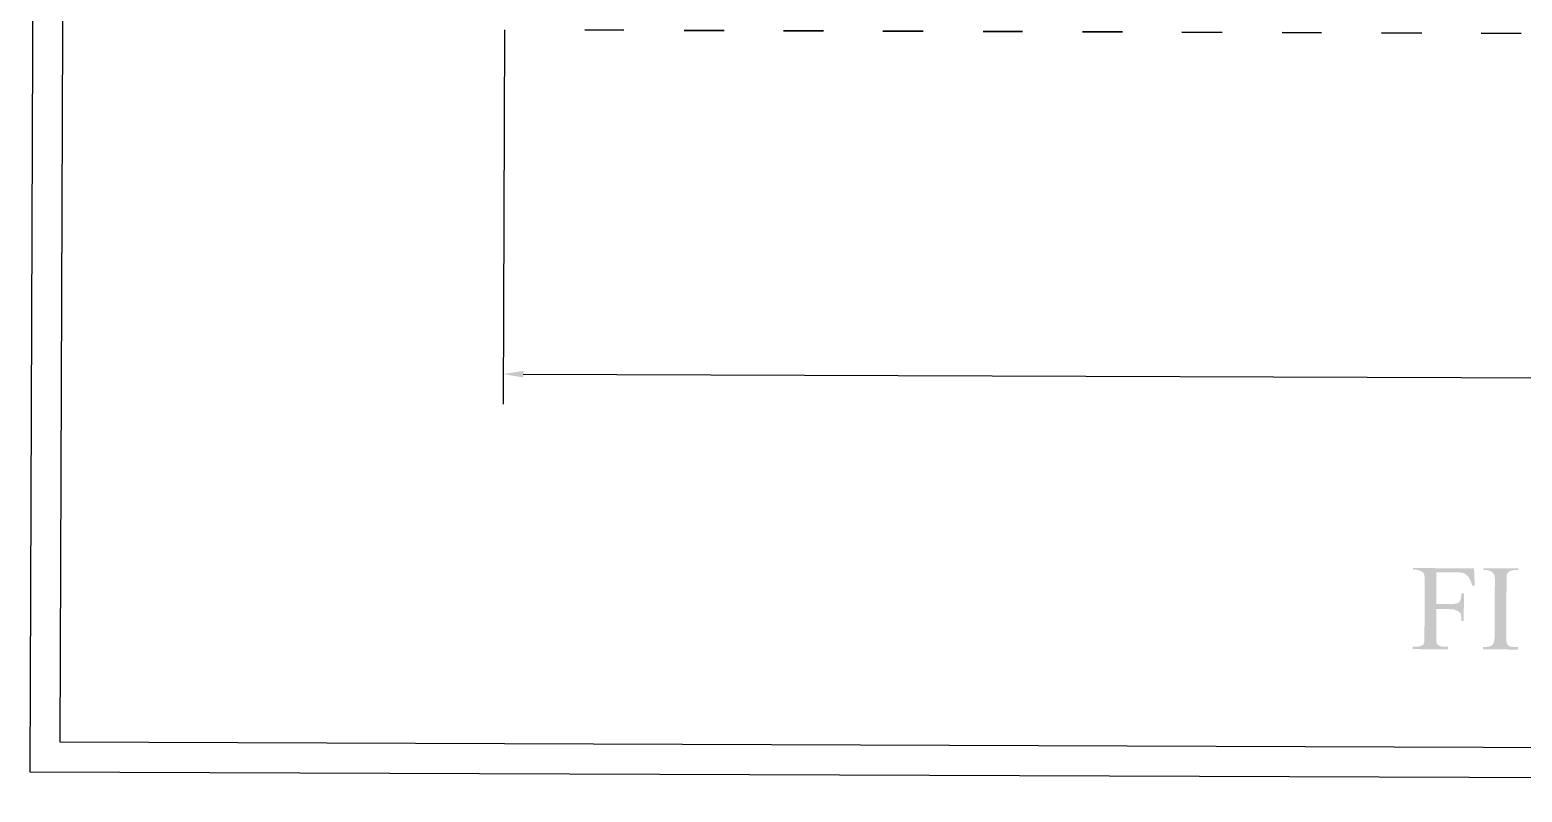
# Model space of a CAD drawing. Header units: millimetres. Extents: x -125 to 146, y -26 to 163.
# Drawn here: x -124.7 to -49, y -26.5 to 12.2 of the extents above; entities that cross this region are included whole.
import ezdxf
from ezdxf.xclip import XClip

# ---------------------------------------------------------------- set-up
doc = ezdxf.new("R2010")
doc.units = ezdxf.units.MM
doc.header["$MEASUREMENT"] = 0
doc.header["$XCLIPFRAME"] = 0
doc.layers.get('0').update_dxf_attribs({"color": 255, "linetype": 'CONTINUOUS'})

# ---------------------------------------------------------------- blocks, each defined once
blk = doc.blocks.new('MF3276_2')
at = {"color": 7, "linetype": 'Continuous', "lineweight": 25, "true_color": 0x000007}
blk.add_lwpolyline([(11.099, 269.319), (11.099, -7.784), (199.197, -7.784), (199.197, 269.319)], close=True, dxfattribs=at)

msp = doc.modelspace()

# ---------------------------------------------------------------- hatches: boundary and pattern name
at = {"true_color": 0x000007}
msp.add_hatch(color=7, dxfattribs=at).paths.add_polyline_path([(-99.682, -5.13), (-99.684, -5.468), (-100.702, -5.295)])
at = {"true_color": 0x000001}
for points in [[(-53.352, -15.35), (-53.358, -16.961), (-52.596, -16.964), (-52.575, -16.964), (-52.554, -16.963), (-52.534, -16.962), (-52.514, -16.961), (-52.495, -16.959), (-52.477, -16.957), (-52.458, -16.955), (-52.44, -16.952), (-52.423, -16.949), (-52.406, -16.946), (-52.389, -16.942), (-52.373, -16.938), (-52.358, -16.934), (-52.342, -16.93), (-52.328, -16.926), (-52.313, -16.921), (-52.299, -16.916), (-52.286, -16.912), (-52.273, -16.907), (-52.26, -16.902), (-52.248, -16.896), (-52.236, -16.891), (-52.225, -16.886), (-52.214, -16.881), (-52.204, -16.87), (-52.194, -16.858), (-52.184, -16.845), (-52.175, -16.832), (-52.167, -16.817), (-52.158, -16.802), (-52.151, -16.786), (-52.143, -16.77), (-52.136, -16.752), (-52.13, -16.734), (-52.124, -16.715), (-52.118, -16.696), (-52.113, -16.675), (-52.109, -16.654), (-52.104, -16.633), (-52.1, -16.611), (-52.097, -16.588), (-52.094, -16.565), (-52.092, -16.541), (-52.09, -16.516), (-52.088, -16.491), (-52.087, -16.466), (-52.086, -16.44), (-52.086, -16.413), (-51.959, -16.413), (-51.964, -17.813), (-52.091, -17.813), (-52.091, -17.792), (-52.091, -17.771), (-52.091, -17.751), (-52.091, -17.731), (-52.091, -17.712), (-52.091, -17.694), (-52.091, -17.675), (-52.092, -17.657), (-52.092, -17.64), (-52.093, -17.623), (-52.094, -17.606), (-52.095, -17.59), (-52.097, -17.575), (-52.098, -17.559), (-52.1, -17.545), (-52.102, -17.53), (-52.105, -17.516), (-52.107, -17.503), (-52.111, -17.49), (-52.114, -17.477), (-52.118, -17.465), (-52.122, -17.454), (-52.127, -17.442), (-52.132, -17.431), (-52.137, -17.426), (-52.142, -17.42), (-52.148, -17.414), (-52.153, -17.407), (-52.158, -17.401), (-52.164, -17.394), (-52.17, -17.387), (-52.175, -17.38), (-52.181, -17.372), (-52.187, -17.365), (-52.194, -17.359), (-52.2, -17.352), (-52.207, -17.345), (-52.214, -17.339), (-52.221, -17.333), (-52.229, -17.328), (-52.236, -17.323), (-52.244, -17.318), (-52.253, -17.314), (-52.262, -17.31), (-52.271, -17.308), (-52.28, -17.306), (-52.29, -17.304), (-52.301, -17.304), (-52.311, -17.298), (-52.322, -17.293), (-52.332, -17.288), (-52.343, -17.283), (-52.354, -17.278), (-52.365, -17.272), (-52.376, -17.268), (-52.387, -17.263), (-52.398, -17.258), (-52.409, -17.254), (-52.421, -17.249), (-52.433, -17.245), (-52.445, -17.241), (-52.457, -17.238), (-52.469, -17.234), (-52.482, -17.231), (-52.495, -17.228), (-52.509, -17.226), (-52.522, -17.223), (-52.536, -17.222), (-52.551, -17.22), (-52.566, -17.219), (-52.581, -17.218), (-52.597, -17.218), (-53.359, -17.215), (-53.363, -18.53), (-53.364, -18.556), (-53.364, -18.581), (-53.364, -18.606), (-53.364, -18.629), (-53.364, -18.652), (-53.363, -18.674), (-53.363, -18.695), (-53.363, -18.715), (-53.362, -18.735), (-53.361, -18.754), (-53.36, -18.772), (-53.359, -18.79), (-53.358, -18.806), (-53.356, -18.823), (-53.354, -18.838), (-53.352, -18.853), (-53.35, -18.868), (-53.347, -18.881), (-53.344, -18.895), (-53.34, -18.908), (-53.337, -18.92), (-53.332, -18.932), (-53.328, -18.943), (-53.323, -18.954), (-53.322, -18.959), (-53.322, -18.964), (-53.321, -18.97), (-53.319, -18.975), (-53.317, -18.98), (-53.315, -18.985), (-53.312, -18.991), (-53.309, -18.996), (-53.305, -19.001), (-53.301, -19.007), (-53.296, -19.012), (-53.291, -19.017), (-53.286, -19.023), (-53.28, -19.028), (-53.273, -19.033), (-53.267, -19.039), (-53.259, -19.044), (-53.252, -19.049), (-53.243, -19.055), (-53.235, -19.06), (-53.226, -19.065), (-53.216, -19.07), (-53.206, -19.076), (-53.196, -19.081), (-53.186, -19.086), (-53.175, -19.091), (-53.164, -19.095), (-53.154, -19.099), (-53.143, -19.103), (-53.132, -19.106), (-53.121, -19.109), (-53.11, -19.111), (-53.099, -19.114), (-53.087, -19.115), (-53.076, -19.117), (-53.064, -19.119), (-53.052, -19.12), (-53.04, -19.121), (-53.027, -19.122), (-53.014, -19.123), (-53.001, -19.123), (-52.988, -19.124), (-52.974, -19.124), (-52.96, -19.124), (-52.946, -19.124), (-52.931, -19.124), (-52.916, -19.125), (-52.9, -19.125), (-52.773, -19.125), (-52.773, -19.252), (-54.554, -19.245), (-54.554, -19.118), (-54.384, -19.119), (-54.363, -19.119), (-54.343, -19.118), (-54.323, -19.117), (-54.303, -19.116), (-54.284, -19.114), (-54.265, -19.112), (-54.247, -19.109), (-54.229, -19.106), (-54.212, -19.102), (-54.195, -19.098), (-54.178, -19.093), (-54.162, -19.088), (-54.146, -19.083), (-54.131, -19.077), (-54.116, -19.07), (-54.102, -19.064), (-54.088, -19.056), (-54.074, -19.049), (-54.061, -19.041), (-54.049, -19.032), (-54.037, -19.023), (-54.025, -19.014), (-54.014, -19.004), (-54.003, -18.994), (-53.998, -18.983), (-53.993, -18.971), (-53.989, -18.96), (-53.985, -18.947), (-53.981, -18.934), (-53.978, -18.921), (-53.975, -18.907), (-53.973, -18.892), (-53.97, -18.876), (-53.968, -18.86), (-53.967, -18.842), (-53.965, -18.824), (-53.964, -18.805), (-53.963, -18.785), (-53.962, -18.765), (-53.961, -18.743), (-53.961, -18.72), (-53.96, -18.696), (-53.96, -18.671), (-53.959, -18.645), (-53.959, -18.617), (-53.959, -18.589), (-53.959, -18.559), (-53.959, -18.528), (-53.949, -15.856), (-53.949, -15.83), (-53.949, -15.805), (-53.949, -15.78), (-53.949, -15.757), (-53.949, -15.734), (-53.949, -15.712), (-53.949, -15.691), (-53.95, -15.671), (-53.95, -15.651), (-53.951, -15.632), (-53.952, -15.614), (-53.953, -15.596), (-53.955, -15.58), (-53.956, -15.563), (-53.958, -15.548), (-53.96, -15.533), (-53.963, -15.518), (-53.965, -15.504), (-53.969, -15.491), (-53.972, -15.478), (-53.976, -15.466), (-53.98, -15.454), (-53.985, -15.443), (-53.99, -15.432), (-53.99, -15.427), (-53.99, -15.422), (-53.992, -15.416), (-53.993, -15.411), (-53.995, -15.406), (-53.997, -15.4), (-54, -15.395), (-54.004, -15.39), (-54.007, -15.385), (-54.011, -15.379), (-54.016, -15.374), (-54.021, -15.369), (-54.027, -15.363), (-54.033, -15.358), (-54.039, -15.353), (-54.046, -15.347), (-54.053, -15.342), (-54.061, -15.337), (-54.069, -15.331), (-54.077, -15.326), (-54.086, -15.321), (-54.096, -15.315), (-54.106, -15.31), (-54.116, -15.305), (-54.127, -15.299), (-54.137, -15.294), (-54.148, -15.289), (-54.158, -15.284), (-54.169, -15.278), (-54.18, -15.273), (-54.19, -15.269), (-54.201, -15.264), (-54.211, -15.259), (-54.222, -15.255), (-54.232, -15.25), (-54.243, -15.246), (-54.254, -15.242), (-54.264, -15.239), (-54.275, -15.235), (-54.285, -15.232), (-54.296, -15.229), (-54.306, -15.227), (-54.317, -15.224), (-54.328, -15.223), (-54.338, -15.221), (-54.349, -15.22), (-54.359, -15.219), (-54.37, -15.219), (-54.539, -15.219), (-54.539, -15.134), (-51.446, -15.145), (-51.404, -16.034), (-51.534, -16.034), (-51.539, -16.013), (-51.545, -15.992), (-51.551, -15.971), (-51.558, -15.95), (-51.565, -15.929), (-51.572, -15.908), (-51.579, -15.888), (-51.587, -15.868), (-51.594, -15.848), (-51.602, -15.828), (-51.61, -15.809), (-51.618, -15.79), (-51.625, -15.772), (-51.633, -15.754), (-51.641, -15.737), (-51.649, -15.72), (-51.656, -15.704), (-51.664, -15.688), (-51.671, -15.673), (-51.678, -15.659), (-51.684, -15.646), (-51.69, -15.633), (-51.696, -15.621), (-51.702, -15.61), (-51.712, -15.599), (-51.723, -15.589), (-51.733, -15.578), (-51.744, -15.568), (-51.754, -15.557), (-51.765, -15.547), (-51.775, -15.537), (-51.786, -15.527), (-51.797, -15.517), (-51.807, -15.507), (-51.818, -15.497), (-51.828, -15.488), (-51.839, -15.479), (-51.849, -15.47), (-51.86, -15.461), (-51.87, -15.453), (-51.881, -15.444), (-51.891, -15.437), (-51.902, -15.429), (-51.913, -15.422), (-51.923, -15.415), (-51.934, -15.409), (-51.944, -15.403), (-51.955, -15.397), (-51.971, -15.392), (-51.987, -15.388), (-52.003, -15.383), (-52.019, -15.379), (-52.035, -15.376), (-52.051, -15.373), (-52.068, -15.37), (-52.085, -15.367), (-52.102, -15.365), (-52.12, -15.363), (-52.137, -15.361), (-52.156, -15.36), (-52.175, -15.358), (-52.194, -15.357), (-52.213, -15.356), (-52.234, -15.356), (-52.255, -15.355), (-52.276, -15.355), (-52.298, -15.354), (-52.321, -15.354), (-52.345, -15.354), (-52.369, -15.354), (-52.394, -15.353), (-52.42, -15.353)], [(-49.214, -19.138), (-49.215, -19.265), (-50.993, -19.259), (-50.992, -19.132), (-50.865, -19.132), (-50.844, -19.132), (-50.824, -19.131), (-50.804, -19.13), (-50.784, -19.129), (-50.765, -19.127), (-50.746, -19.125), (-50.728, -19.122), (-50.71, -19.119), (-50.693, -19.115), (-50.676, -19.111), (-50.659, -19.106), (-50.643, -19.101), (-50.627, -19.096), (-50.612, -19.09), (-50.597, -19.083), (-50.583, -19.077), (-50.569, -19.069), (-50.556, -19.062), (-50.542, -19.054), (-50.53, -19.045), (-50.518, -19.036), (-50.506, -19.027), (-50.495, -19.017), (-50.484, -19.007), (-50.479, -18.996), (-50.473, -18.984), (-50.468, -18.973), (-50.463, -18.96), (-50.458, -18.947), (-50.453, -18.934), (-50.448, -18.92), (-50.443, -18.905), (-50.438, -18.889), (-50.434, -18.873), (-50.429, -18.855), (-50.425, -18.837), (-50.421, -18.818), (-50.417, -18.799), (-50.414, -18.778), (-50.411, -18.756), (-50.408, -18.733), (-50.405, -18.709), (-50.403, -18.684), (-50.401, -18.658), (-50.4, -18.631), (-50.399, -18.602), (-50.398, -18.572), (-50.397, -18.541), (-50.388, -15.869), (-50.388, -15.843), (-50.387, -15.818), (-50.387, -15.793), (-50.387, -15.77), (-50.388, -15.747), (-50.388, -15.725), (-50.388, -15.704), (-50.388, -15.684), (-50.389, -15.664), (-50.39, -15.645), (-50.391, -15.627), (-50.392, -15.61), (-50.393, -15.593), (-50.395, -15.576), (-50.397, -15.561), (-50.399, -15.546), (-50.401, -15.531), (-50.404, -15.518), (-50.407, -15.504), (-50.411, -15.492), (-50.415, -15.479), (-50.419, -15.468), (-50.423, -15.456), (-50.428, -15.445), (-50.433, -15.44), (-50.438, -15.435), (-50.442, -15.429), (-50.447, -15.424), (-50.45, -15.419), (-50.454, -15.414), (-50.458, -15.408), (-50.461, -15.403), (-50.465, -15.398), (-50.468, -15.392), (-50.472, -15.387), (-50.476, -15.382), (-50.48, -15.376), (-50.484, -15.371), (-50.489, -15.366), (-50.494, -15.36), (-50.499, -15.355), (-50.505, -15.35), (-50.512, -15.345), (-50.519, -15.339), (-50.527, -15.334), (-50.535, -15.329), (-50.545, -15.323), (-50.555, -15.318), (-50.565, -15.313), (-50.576, -15.307), (-50.587, -15.302), (-50.597, -15.297), (-50.608, -15.292), (-50.619, -15.287), (-50.63, -15.282), (-50.641, -15.277), (-50.652, -15.272), (-50.664, -15.268), (-50.675, -15.263), (-50.687, -15.259), (-50.699, -15.255), (-50.711, -15.252), (-50.724, -15.248), (-50.737, -15.245), (-50.75, -15.242), (-50.763, -15.24), (-50.777, -15.238), (-50.791, -15.236), (-50.805, -15.234), (-50.82, -15.233), (-50.835, -15.232), (-50.851, -15.232), (-50.978, -15.232), (-50.978, -15.147), (-49.2, -15.154), (-49.2, -15.238), (-49.369, -15.238), (-49.39, -15.238), (-49.411, -15.238), (-49.431, -15.239), (-49.45, -15.241), (-49.47, -15.243), (-49.488, -15.246), (-49.507, -15.249), (-49.525, -15.253), (-49.542, -15.257), (-49.559, -15.262), (-49.576, -15.268), (-49.592, -15.274), (-49.607, -15.281), (-49.623, -15.288), (-49.637, -15.297), (-49.652, -15.306), (-49.666, -15.315), (-49.679, -15.326), (-49.692, -15.337), (-49.705, -15.349), (-49.717, -15.362), (-49.729, -15.376), (-49.74, -15.39), (-49.751, -15.406), (-49.756, -15.412), (-49.761, -15.419), (-49.765, -15.427), (-49.769, -15.437), (-49.772, -15.448), (-49.776, -15.46), (-49.778, -15.474), (-49.781, -15.489), (-49.783, -15.504), (-49.785, -15.521), (-49.787, -15.54), (-49.788, -15.559), (-49.79, -15.579), (-49.791, -15.601), (-49.792, -15.623), (-49.793, -15.647), (-49.793, -15.671), (-49.794, -15.697), (-49.794, -15.724), (-49.794, -15.751), (-49.795, -15.78), (-49.795, -15.809), (-49.795, -15.84), (-49.795, -15.871), (-49.805, -18.543), (-49.805, -18.569), (-49.805, -18.595), (-49.805, -18.619), (-49.805, -18.642), (-49.805, -18.665), (-49.805, -18.687), (-49.804, -18.708), (-49.804, -18.728), (-49.803, -18.748), (-49.803, -18.767), (-49.802, -18.785), (-49.8, -18.803), (-49.799, -18.82), (-49.798, -18.836), (-49.796, -18.851), (-49.793, -18.866), (-49.791, -18.881), (-49.788, -18.895), (-49.785, -18.908), (-49.782, -18.921), (-49.778, -18.933), (-49.774, -18.945), (-49.769, -18.956), (-49.764, -18.967), (-49.764, -18.972), (-49.763, -18.977), (-49.762, -18.983), (-49.761, -18.988), (-49.759, -18.993), (-49.756, -18.999), (-49.753, -19.004), (-49.75, -19.009), (-49.746, -19.015), (-49.742, -19.02), (-49.738, -19.025), (-49.733, -19.03), (-49.727, -19.036), (-49.721, -19.041), (-49.715, -19.046), (-49.708, -19.052), (-49.701, -19.057), (-49.693, -19.062), (-49.685, -19.068), (-49.676, -19.073), (-49.667, -19.078), (-49.658, -19.084), (-49.648, -19.089), (-49.638, -19.094), (-49.627, -19.099), (-49.616, -19.104), (-49.606, -19.108), (-49.595, -19.112), (-49.585, -19.116), (-49.574, -19.119), (-49.564, -19.122), (-49.553, -19.124), (-49.542, -19.127), (-49.532, -19.129), (-49.521, -19.13), (-49.511, -19.132), (-49.5, -19.133), (-49.49, -19.134), (-49.479, -19.135), (-49.468, -19.136), (-49.458, -19.136), (-49.447, -19.137), (-49.437, -19.137), (-49.426, -19.137), (-49.415, -19.137), (-49.405, -19.137), (-49.394, -19.138), (-49.384, -19.138)]]:
    msp.add_hatch(color=1, dxfattribs=at).paths.add_polyline_path(points)

# ---------------------------------------------------------------- linework, layer by layer
at = {"color": 7, "linetype": 'Continuous', "lineweight": 25, "true_color": 0x000007}
for p, q in [((-100.637, 12.175), (-100.707, -6.822)), ((-99.683, -5.299), (-25.809, -5.572))]:
    msp.add_line(p, q, dxfattribs=at)
at = {"color": 30, "linetype": 'Continuous', "lineweight": 30, "true_color": 0x00001e}
for p, q in [((-96.568, 12.16), (-94.576, 12.153)), ((-91.525, 12.141), (-89.49, 12.134)), ((-86.479, 12.123), (-84.445, 12.115)), ((-81.436, 12.104), (-79.402, 12.097)), ((-76.351, 12.085), (-74.359, 12.078)), ((-71.306, 12.067), (-69.274, 12.059)), ((-66.263, 12.048), (-64.228, 12.04)), ((-61.177, 12.029), (-59.185, 12.022)), ((-56.134, 12.011), (-54.1, 12.003)), ((-51.089, 11.992), (-49.054, 11.984))]:
    msp.add_line(p, q, dxfattribs=at)
at = {"color": 7, "linetype": 'Continuous', "lineweight": 25, "true_color": 0x000007}
msp.add_lwpolyline([(89.624, 160.306), (-122.507, 161.09), (-123.192, -23.953), (88.939, -24.737)], dxfattribs=at)

# ---------------------------------------------------------------- block references
at = {"color": 7, "true_color": 0xffffff}
ref = msp.add_blockref('MF3276_2', (144.555, -37.569), dxfattribs=dict(at, rotation=89.78812348408282))
XClip(ref).set_block_clipping_path([(10.921999677, 269.4940003633), (199.4323359172, 269.4940003633), (199.4314651163, -0.2354814323), (10.921999677, 0)])

doc.saveas('drawing.dxf')
